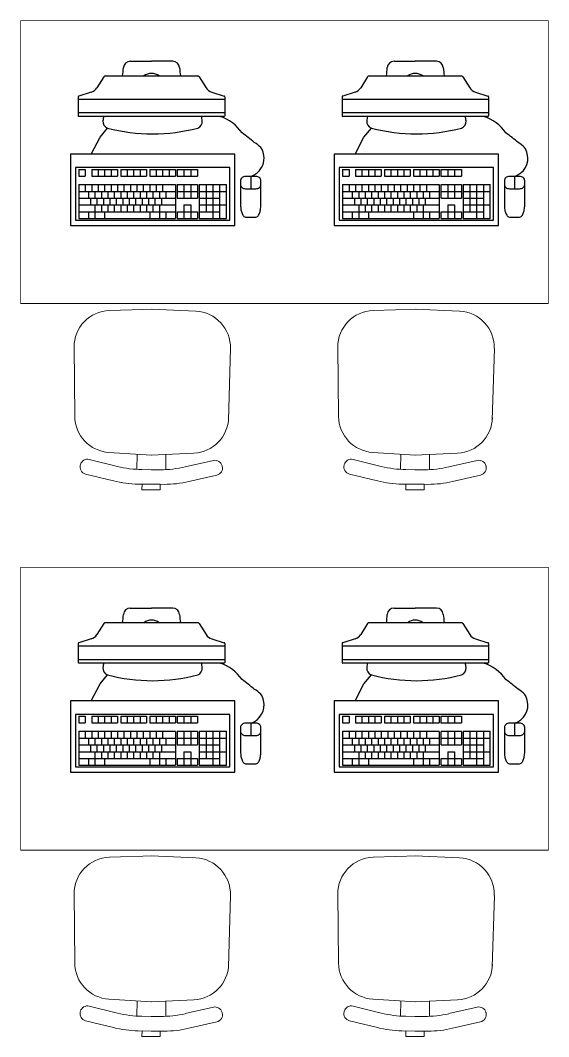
# Model space of a CAD drawing. Header units: millimetres. Extents: x -217756 to 263180, y 55413 to 130608.
# Drawn here: x 202460 to 203862, y 76772 to 79467 of the extents above; entities that cross this region are included whole.
import ezdxf

# ---------------------------------------------------------------- set-up
doc = ezdxf.new("R2010")
doc.units = ezdxf.units.MM
doc.layers.add('ТХ_мебель передв', color=250, linetype='Continuous', lineweight=13)

# ---------------------------------------------------------------- blocks, each defined once
blk = doc.blocks.new('A$C34cbd993')
at = {"extrusion": (0.000470829, 6.1078e-05, 1)}
for p, q in [((420985.2, -51242.3, 0), (421041.6, -51242.3, 0)), ((421097.9, -51242.3, -0.1), (421041.6, -51242.3, 0)), ((421685.2, -51242.3, 0), (421741.6, -51242.3, 0)), ((421797.9, -51242.3, -0.1), (421741.6, -51242.3, 0)), ((420915.1, -51283.5, 0), (420896.8, -51312.8, 0)), ((421164.2, -51281.3, -0.1), (420919, -51281.3, 0)), ((421168, -51283.5, -0.1), (421186.3, -51312.8, -0.1)), ((421615.1, -51283.5, 0), (421596.8, -51312.8, 0)), ((421864.2, -51281.3, -0.1), (421619, -51281.3, 0)), ((421868, -51283.5, -0.1), (421886.3, -51312.8, -0.1)), ((420847.2, -51336.2, 0.1), (420847.2, -51386.6, 0.1)), ((421236, -51343.4, -0.1), (420847.2, -51343.4, 0.1)), ((420881.8, -51324.3, 0.1), (420849, -51334.4, 0.1)), ((421201.4, -51324.3, -0.1), (421234.2, -51334.4, -0.1)), ((421236, -51336.2, -0.1), (421236, -51386.6, -0.1)), ((421547.2, -51336.2, 0.1), (421547.2, -51386.6, 0.1)), ((421936, -51343.4, -0.1), (421547.2, -51343.4, 0.1)), ((421581.8, -51324.3, 0.1), (421549, -51334.4, 0.1)), ((421901.4, -51324.3, -0.1), (421934.2, -51334.4, -0.1)), ((421936, -51336.2, -0.1), (421936, -51386.6, -0.1)), ((421236, -51379.4, -0.1), (420847.2, -51379.4, 0.1)), ((421234.2, -51388.4, -0.1), (420849, -51388.4, 0.1)), ((421936, -51379.4, -0.1), (421547.2, -51379.4, 0.1)), ((421934.2, -51388.4, -0.1), (421549, -51388.4, 0.1)), ((420848.8, -51528.8, 0.1), (420848.8, -51546.8, 0.1)), ((421548.8, -51528.8, 0.1), (421548.8, -51546.8, 0.1)), ((420848.8, -51569.3, 0.1), (421105.3, -51569.3, 0)), ((420848.8, -51569.3, 0.1), (420848.8, -51659.3, 0.1)), ((420848.8, -51587.3, 0.1), (421105.3, -51587.3, 0)), ((421109.8, -51569.3, 0), (421163.8, -51569.3, -0.1)), ((421109.8, -51587.3, 0), (421163.8, -51587.3, -0.1)), ((421168.3, -51569.3, -0.1), (421240.3, -51569.3, -0.1)), ((421168.3, -51587.3, -0.1), (421240.3, -51587.3, -0.1)), ((421240.3, -51659.3, -0.1), (421240.3, -51569.3, -0.1)), ((421548.8, -51569.3, 0.1), (421805.3, -51569.3, 0)), ((421548.8, -51569.3, 0.1), (421548.8, -51659.3, 0.1)), ((421548.8, -51587.3, 0.1), (421805.3, -51587.3, 0)), ((421809.8, -51569.3, 0), (421863.8, -51569.3, -0.1)), ((421809.8, -51587.3, 0), (421863.8, -51587.3, -0.1)), ((421868.3, -51569.3, -0.1), (421940.3, -51569.3, -0.1)), ((421868.3, -51587.3, -0.1), (421940.3, -51587.3, -0.1)), ((421940.3, -51659.3, -0.1), (421940.3, -51569.3, -0.1)), ((420848.8, -51605.3, 0.1), (421105.3, -51605.3, 0)), ((421109.8, -51605.3, 0), (421163.8, -51605.3, -0.1)), ((421168.3, -51605.3, -0.1), (421222.3, -51605.3, -0.1)), ((421548.8, -51605.3, 0.1), (421805.3, -51605.3, 0)), ((421809.8, -51605.3, 0), (421863.8, -51605.3, -0.1)), ((421868.3, -51605.3, -0.1), (421922.3, -51605.3, -0.1)), ((420848.8, -51623.3, 0.1), (421105.3, -51623.3, 0)), ((420848.8, -51641.3, 0.1), (421105.3, -51641.3, 0)), ((421109.8, -51641.3, 0), (421163.8, -51641.3, -0.1)), ((421127.8, -51623.3, 0), (421145.8, -51623.3, -0.1)), ((421168.3, -51623.3, -0.1), (421240.3, -51623.3, -0.1)), ((421168.3, -51641.3, -0.1), (421222.3, -51641.3, -0.1)), ((421548.8, -51623.3, 0.1), (421805.3, -51623.3, 0)), ((421548.8, -51641.3, 0.1), (421805.3, -51641.3, 0)), ((421809.8, -51641.3, 0), (421863.8, -51641.3, -0.1)), ((421827.8, -51623.3, 0), (421845.8, -51623.3, -0.1)), ((421868.3, -51623.3, -0.1), (421940.3, -51623.3, -0.1)), ((421868.3, -51641.3, -0.1), (421922.3, -51641.3, -0.1)), ((420848.8, -51659.3, 0.1), (421105.3, -51659.3, 0)), ((421109.8, -51659.3, 0), (421163.8, -51659.3, -0.1)), ((421168.3, -51659.3, -0.1), (421240.3, -51659.3, -0.1)), ((421548.8, -51659.3, 0.1), (421805.3, -51659.3, 0)), ((421809.8, -51659.3, 0), (421863.8, -51659.3, -0.1)), ((421868.3, -51659.3, -0.1), (421940.3, -51659.3, -0.1)), ((420985.2, -52692.3, 0), (421041.6, -52692.3, 0)), ((421097.9, -52692.3, -0.1), (421041.6, -52692.3, 0)), ((421685.2, -52692.3, 0), (421741.6, -52692.3, 0)), ((421797.9, -52692.3, -0.1), (421741.6, -52692.3, 0)), ((420915.1, -52733.5, 0), (420896.8, -52762.8, 0)), ((421164.2, -52731.3, -0.1), (420919, -52731.3, 0)), ((421168, -52733.5, -0.1), (421186.3, -52762.8, -0.1)), ((421615.1, -52733.5, 0), (421596.8, -52762.8, 0)), ((421864.2, -52731.3, -0.1), (421619, -52731.3, 0)), ((421868, -52733.5, -0.1), (421886.3, -52762.8, -0.1)), ((420881.8, -52774.3, 0.1), (420849, -52784.4, 0.1)), ((421201.4, -52774.3, -0.1), (421234.2, -52784.4, -0.1)), ((421581.8, -52774.3, 0.1), (421549, -52784.4, 0.1)), ((421901.4, -52774.3, -0.1), (421934.2, -52784.4, -0.1)), ((420847.2, -52786.2, 0.1), (420847.2, -52836.6, 0.1)), ((421236, -52793.4, -0.1), (420847.2, -52793.4, 0.1)), ((421236, -52786.2, -0.1), (421236, -52836.6, -0.1)), ((421547.2, -52786.2, 0.1), (421547.2, -52836.6, 0.1)), ((421936, -52793.4, -0.1), (421547.2, -52793.4, 0.1)), ((421936, -52786.2, -0.1), (421936, -52836.6, -0.1)), ((421236, -52829.4, -0.1), (420847.2, -52829.4, 0.1)), ((421936, -52829.4, -0.1), (421547.2, -52829.4, 0.1)), ((421234.2, -52838.4, -0.1), (420849, -52838.4, 0.1)), ((421934.2, -52838.4, -0.1), (421549, -52838.4, 0.1)), ((420848.8, -52978.8, 0.1), (420848.8, -52996.8, 0.1)), ((421548.8, -52978.8, 0.1), (421548.8, -52996.8, 0.1)), ((420848.8, -53019.3, 0.1), (421105.3, -53019.3, 0)), ((420848.8, -53019.3, 0.1), (420848.8, -53109.3, 0.1)), ((421109.8, -53019.3, 0), (421163.8, -53019.3, -0.1)), ((421168.3, -53019.3, -0.1), (421240.3, -53019.3, -0.1)), ((421240.3, -53109.3, -0.1), (421240.3, -53019.3, -0.1)), ((421548.8, -53019.3, 0.1), (421805.3, -53019.3, 0)), ((421548.8, -53019.3, 0.1), (421548.8, -53109.3, 0.1)), ((421809.8, -53019.3, 0), (421863.8, -53019.3, -0.1)), ((421868.3, -53019.3, -0.1), (421940.3, -53019.3, -0.1)), ((421940.3, -53109.3, -0.1), (421940.3, -53019.3, -0.1)), ((420848.8, -53037.3, 0.1), (421105.3, -53037.3, 0)), ((421109.8, -53037.3, 0), (421163.8, -53037.3, -0.1)), ((421168.3, -53037.3, -0.1), (421240.3, -53037.3, -0.1)), ((421548.8, -53037.3, 0.1), (421805.3, -53037.3, 0)), ((421809.8, -53037.3, 0), (421863.8, -53037.3, -0.1)), ((421868.3, -53037.3, -0.1), (421940.3, -53037.3, -0.1)), ((420848.8, -53055.3, 0.1), (421105.3, -53055.3, 0)), ((420848.8, -53073.3, 0.1), (421105.3, -53073.3, 0)), ((421109.8, -53055.3, 0), (421163.8, -53055.3, -0.1)), ((421127.8, -53073.3, 0), (421145.8, -53073.3, -0.1)), ((421168.3, -53055.3, -0.1), (421222.3, -53055.3, -0.1)), ((421168.3, -53073.3, -0.1), (421240.3, -53073.3, -0.1)), ((421548.8, -53055.3, 0.1), (421805.3, -53055.3, 0)), ((421548.8, -53073.3, 0.1), (421805.3, -53073.3, 0)), ((421809.8, -53055.3, 0), (421863.8, -53055.3, -0.1)), ((421827.8, -53073.3, 0), (421845.8, -53073.3, -0.1)), ((421868.3, -53055.3, -0.1), (421922.3, -53055.3, -0.1)), ((421868.3, -53073.3, -0.1), (421940.3, -53073.3, -0.1)), ((420848.8, -53091.3, 0.1), (421105.3, -53091.3, 0)), ((421109.8, -53091.3, 0), (421163.8, -53091.3, -0.1)), ((421168.3, -53091.3, -0.1), (421222.3, -53091.3, -0.1)), ((421548.8, -53091.3, 0.1), (421805.3, -53091.3, 0)), ((421809.8, -53091.3, 0), (421863.8, -53091.3, -0.1)), ((421868.3, -53091.3, -0.1), (421922.3, -53091.3, -0.1)), ((420848.8, -53109.3, 0.1), (421105.3, -53109.3, 0)), ((421109.8, -53109.3, 0), (421163.8, -53109.3, -0.1)), ((421168.3, -53109.3, -0.1), (421240.3, -53109.3, -0.1)), ((421548.8, -53109.3, 0.1), (421805.3, -53109.3, 0)), ((421809.8, -53109.3, 0), (421863.8, -53109.3, -0.1)), ((421868.3, -53109.3, -0.1), (421940.3, -53109.3, -0.1))]:
    blk.add_line(p, q, dxfattribs=at)
for points, elevation in [([(421304.9, -51547.5, 0.397637), (421338.8, -51487.4, 0.110351), (421331.5, -51470.9, 0.08312), (421314.4, -51457.4, 0.014729), (421282, -51432.3, 0.170175), (421222.8, -51388.4, -0.037673)], 195.1), ([(422004.9, -51547.5, 0.397637), (422038.8, -51487.4, 0.110351), (422031.5, -51470.9, 0.08312), (422014.4, -51457.4, 0.014729), (421982, -51432.3, 0.170175), (421922.8, -51388.4, -0.037673)], 195.4), ([(421277.9, -51568.9, 0.114539), (421278.9, -51573.2, 0.103755), (421281.8, -51577, 0.091433), (421286.1, -51579.4, 0.084292), (421291.4, -51580.3), (421318.4, -51580.3, 0.084292), (421323.6, -51579.4, 0.091433), (421327.9, -51577, 0.103755), (421330.9, -51573.2, 0.114539), (421331.9, -51568.9, 0.114539)], 195.1), ([(421977.9, -51568.9, 0.114539), (421978.9, -51573.2, 0.103755), (421981.8, -51577, 0.091433), (421986.1, -51579.4, 0.084292), (421991.4, -51580.3), (422018.4, -51580.3, 0.084292), (422023.6, -51579.4, 0.091433), (422027.9, -51577, 0.103755), (422030.9, -51573.2, 0.114539), (422031.9, -51568.9, 0.114539)], 195.4), ([(421304.9, -52997.5, 0.397637), (421338.8, -52937.4, 0.110351), (421331.5, -52920.9, 0.08312), (421314.4, -52907.4, 0.014729), (421282, -52882.3, 0.170175), (421222.8, -52838.4, -0.037673)], 195), ([(422004.9, -52997.5, 0.397637), (422038.8, -52937.4, 0.110351), (422031.5, -52920.9, 0.08312), (422014.4, -52907.4, 0.014729), (421982, -52882.3, 0.170175), (421922.8, -52838.4, -0.037673)], 195.3), ([(421277.9, -53018.9, 0.114539), (421278.9, -53023.2, 0.103755), (421281.8, -53027, 0.091433), (421286.1, -53029.4, 0.084292), (421291.4, -53030.3), (421318.4, -53030.3, 0.084292), (421323.6, -53029.4, 0.091433), (421327.9, -53027, 0.103755), (421330.9, -53023.2, 0.114539), (421331.9, -53018.9, 0.114539)], 195), ([(421977.9, -53018.9, 0.114539), (421978.9, -53023.2, 0.103755), (421981.8, -53027, 0.091433), (421986.1, -53029.4, 0.084292), (421991.4, -53030.3), (422018.4, -53030.3, 0.084292), (422023.6, -53029.4, 0.091433), (422027.9, -53027, 0.103755), (422030.9, -53023.2, 0.114539), (422031.9, -53018.9, 0.114539)], 195.3)]:
    blk.add_lwpolyline(points, format="xyb", dxfattribs=dict(at, elevation=elevation))
for points, elevation in [([(420881.8, -51488.4), (420905.3, -51443.8), (420924.9, -51419.4)], 195.1), ([(421581.8, -51488.4), (421605.3, -51443.8), (421624.9, -51419.4)], 195.4), ([(420848.7, -51528.9), (420865.8, -51528.9)], 195.1), ([(420865.8, -51528.9), (420865.8, -51546.9)], 195.1), ([(420882.9, -51528.9), (420951.3, -51528.9)], 195.1), ([(420882.9, -51528.9), (420882.9, -51546.9)], 195.1), ([(420900, -51528.9), (420900, -51546.9)], 195.1), ([(420917.1, -51528.9), (420917.1, -51546.9)], 195.1), ([(420934.2, -51528.9), (420934.2, -51546.9)], 195.1), ([(420951.3, -51528.9), (420951.3, -51546.9)], 195.1), ([(420959.9, -51528.9), (421028.3, -51528.9)], 195.1), ([(420959.9, -51528.9), (420959.9, -51546.9)], 195.1), ([(420977, -51528.9), (420977, -51546.9)], 195.1), ([(420994.1, -51528.9), (420994.1, -51546.9)], 195.1), ([(421011.2, -51528.9), (421011.2, -51546.9)], 195.1), ([(421028.3, -51528.9), (421028.3, -51546.9)], 195.1), ([(421036.8, -51528.9), (421105.2, -51528.9)], 195.1), ([(421036.8, -51528.9), (421036.8, -51546.9)], 195.1), ([(421053.9, -51528.9), (421053.9, -51546.9)], 195.1), ([(421071, -51528.9), (421071, -51546.9)], 195.1), ([(421088.1, -51528.9), (421088.1, -51546.9)], 195.1), ([(421105.2, -51528.9), (421105.2, -51546.9)], 195.1), ([(421109.7, -51528.9), (421163.7, -51528.9)], 195.1), ([(421109.7, -51528.9), (421109.7, -51546.9)], 195.1), ([(421127.7, -51528.9), (421127.7, -51546.9)], 195.1), ([(421145.7, -51528.9), (421145.7, -51546.9)], 195.1), ([(421163.7, -51528.9), (421163.7, -51546.9)], 195.1), ([(421163.7, -51528.9), (421163.7, -51546.9)], 195.1), ([(421548.7, -51528.9), (421565.8, -51528.9)], 195.4), ([(421565.8, -51528.9), (421565.8, -51546.9)], 195.4), ([(421582.9, -51528.9), (421651.3, -51528.9)], 195.4), ([(421582.9, -51528.9), (421582.9, -51546.9)], 195.4), ([(421600, -51528.9), (421600, -51546.9)], 195.4), ([(421617.1, -51528.9), (421617.1, -51546.9)], 195.4), ([(421634.2, -51528.9), (421634.2, -51546.9)], 195.4), ([(421651.3, -51528.9), (421651.3, -51546.9)], 195.4), ([(421659.9, -51528.9), (421728.3, -51528.9)], 195.4), ([(421659.9, -51528.9), (421659.9, -51546.9)], 195.4), ([(421677, -51528.9), (421677, -51546.9)], 195.4), ([(421694.1, -51528.9), (421694.1, -51546.9)], 195.4), ([(421711.2, -51528.9), (421711.2, -51546.9)], 195.4), ([(421728.3, -51528.9), (421728.3, -51546.9)], 195.4), ([(421736.8, -51528.9), (421805.2, -51528.9)], 195.4), ([(421736.8, -51528.9), (421736.8, -51546.9)], 195.4), ([(421753.9, -51528.9), (421753.9, -51546.9)], 195.4), ([(421771, -51528.9), (421771, -51546.9)], 195.4), ([(421788.1, -51528.9), (421788.1, -51546.9)], 195.4), ([(421805.2, -51528.9), (421805.2, -51546.9)], 195.4), ([(421809.7, -51528.9), (421863.7, -51528.9)], 195.4), ([(421809.7, -51528.9), (421809.7, -51546.9)], 195.4), ([(421827.7, -51528.9), (421827.7, -51546.9)], 195.4), ([(421845.7, -51528.9), (421845.7, -51546.9)], 195.4), ([(421863.7, -51528.9), (421863.7, -51546.9)], 195.4), ([(421863.7, -51528.9), (421863.7, -51546.9)], 195.4), ([(420848.7, -51546.9), (420865.8, -51546.9)], 195.1), ([(420882.9, -51546.9), (420951.3, -51546.9)], 195.1), ([(420959.9, -51546.9), (421028.3, -51546.9)], 195.1), ([(421036.8, -51546.9), (421105.2, -51546.9)], 195.1), ([(421109.7, -51546.9), (421163.7, -51546.9)], 195.1), ([(421304.9, -51547.5), (421304.9, -51580.3)], 195.1), ([(421548.7, -51546.9), (421565.8, -51546.9)], 195.4), ([(421582.9, -51546.9), (421651.3, -51546.9)], 195.4), ([(421659.9, -51546.9), (421728.3, -51546.9)], 195.4), ([(421736.8, -51546.9), (421805.2, -51546.9)], 195.4), ([(421809.7, -51546.9), (421863.7, -51546.9)], 195.4), ([(422004.9, -51547.5), (422004.9, -51580.3)], 195.4), ([(420865.8, -51569.4), (420865.8, -51587.4)], 195.1), ([(420874.4, -51587.4), (420874.4, -51605.4)], 195.1), ([(420882.9, -51569.4), (420882.9, -51587.4)], 195.1), ([(420891.5, -51587.4), (420891.5, -51605.4)], 195.1), ([(420900, -51569.4), (420900, -51587.4)], 195.1), ([(420908.6, -51587.4), (420908.6, -51605.4)], 195.1), ([(420917.1, -51569.4), (420917.1, -51587.4)], 195.1), ([(420925.7, -51587.4), (420925.7, -51605.4)], 195.1), ([(420934.2, -51569.4), (420934.2, -51587.4)], 195.1), ([(420942.8, -51587.4), (420942.8, -51605.4)], 195.1), ([(420951.3, -51569.4), (420951.3, -51587.4)], 195.1), ([(420959.9, -51587.4), (420959.9, -51605.4)], 195.1), ([(420968.4, -51569.4), (420968.4, -51587.4)], 195.1), ([(420977, -51587.4), (420977, -51605.4)], 195.1), ([(420985.5, -51569.4), (420985.5, -51587.4)], 195.1), ([(420994.1, -51587.4), (420994.1, -51605.4)], 195.1), ([(421002.6, -51569.4), (421002.6, -51587.4)], 195.1), ([(421011.2, -51587.4), (421011.2, -51605.4)], 195.1), ([(421019.7, -51569.4), (421019.7, -51587.4)], 195.1), ([(421028.3, -51587.4), (421028.3, -51605.4)], 195.1), ([(421036.8, -51569.4), (421036.8, -51587.4)], 195.1), ([(421045.4, -51587.4), (421045.4, -51605.4)], 195.1), ([(421053.9, -51569.4), (421053.9, -51587.4)], 195.1), ([(421062.5, -51587.4), (421062.5, -51605.4)], 195.1), ([(421071, -51569.4), (421071, -51587.4)], 195.1), ([(421079.6, -51587.4), (421079.6, -51605.4)], 195.1), ([(421105.2, -51569.4), (421105.2, -51659.4)], 195.1), ([(421109.7, -51569.4), (421109.7, -51605.4)], 195.1), ([(421127.7, -51569.4), (421127.7, -51605.4)], 195.1), ([(421145.7, -51569.4), (421145.7, -51605.4)], 195.1), ([(421163.7, -51569.4), (421163.7, -51605.4)], 195.1), ([(421168.2, -51569.4), (421168.2, -51659.4)], 195.1), ([(421186.2, -51569.4), (421186.2, -51641.4)], 195.1), ([(421204.2, -51569.4), (421204.2, -51659.4)], 195.1), ([(421222.2, -51569.4), (421222.2, -51659.4)], 195.1), ([(421565.8, -51569.4), (421565.8, -51587.4)], 195.4), ([(421574.4, -51587.4), (421574.4, -51605.4)], 195.4), ([(421582.9, -51569.4), (421582.9, -51587.4)], 195.4), ([(421591.5, -51587.4), (421591.5, -51605.4)], 195.4), ([(421600, -51569.4), (421600, -51587.4)], 195.4), ([(421608.6, -51587.4), (421608.6, -51605.4)], 195.4), ([(421617.1, -51569.4), (421617.1, -51587.4)], 195.4), ([(421625.7, -51587.4), (421625.7, -51605.4)], 195.4), ([(421634.2, -51569.4), (421634.2, -51587.4)], 195.4), ([(421642.8, -51587.4), (421642.8, -51605.4)], 195.4), ([(421651.3, -51569.4), (421651.3, -51587.4)], 195.4), ([(421659.9, -51587.4), (421659.9, -51605.4)], 195.4), ([(421668.4, -51569.4), (421668.4, -51587.4)], 195.4), ([(421677, -51587.4), (421677, -51605.4)], 195.4), ([(421685.5, -51569.4), (421685.5, -51587.4)], 195.4), ([(421694.1, -51587.4), (421694.1, -51605.4)], 195.4), ([(421702.6, -51569.4), (421702.6, -51587.4)], 195.4), ([(421711.2, -51587.4), (421711.2, -51605.4)], 195.4), ([(421719.7, -51569.4), (421719.7, -51587.4)], 195.4), ([(421728.3, -51587.4), (421728.3, -51605.4)], 195.4), ([(421736.8, -51569.4), (421736.8, -51587.4)], 195.4), ([(421745.4, -51587.4), (421745.4, -51605.4)], 195.4), ([(421753.9, -51569.4), (421753.9, -51587.4)], 195.4), ([(421762.5, -51587.4), (421762.5, -51605.4)], 195.4), ([(421771, -51569.4), (421771, -51587.4)], 195.4), ([(421779.6, -51587.4), (421779.6, -51605.4)], 195.4), ([(421805.2, -51569.4), (421805.2, -51659.4)], 195.4), ([(421809.7, -51569.4), (421809.7, -51605.4)], 195.4), ([(421827.7, -51569.4), (421827.7, -51605.4)], 195.4), ([(421845.7, -51569.4), (421845.7, -51605.4)], 195.4), ([(421863.7, -51569.4), (421863.7, -51605.4)], 195.4), ([(421868.2, -51569.4), (421868.2, -51659.4)], 195.4), ([(421886.2, -51569.4), (421886.2, -51641.4)], 195.4), ([(421904.2, -51569.4), (421904.2, -51659.4)], 195.4), ([(421922.2, -51569.4), (421922.2, -51659.4)], 195.4), ([(420879.8, -51605.4), (420879.8, -51623.4)], 195.1), ([(420896.9, -51605.4), (420896.9, -51623.4)], 195.1), ([(420914, -51605.4), (420914, -51623.4)], 195.1), ([(420931.1, -51605.4), (420931.1, -51623.4)], 195.1), ([(420948.2, -51605.4), (420948.2, -51623.4)], 195.1), ([(420965.3, -51605.4), (420965.3, -51623.4)], 195.1), ([(420982.4, -51605.4), (420982.4, -51623.4)], 195.1), ([(420999.5, -51605.4), (420999.5, -51623.4)], 195.1), ([(421016.6, -51605.4), (421016.6, -51623.4)], 195.1), ([(421033.7, -51605.4), (421033.7, -51623.4)], 195.1), ([(421050.8, -51605.4), (421050.8, -51623.4)], 195.1), ([(421067.9, -51605.4), (421067.9, -51623.4)], 195.1), ([(421579.8, -51605.4), (421579.8, -51623.4)], 195.4), ([(421596.9, -51605.4), (421596.9, -51623.4)], 195.4), ([(421614, -51605.4), (421614, -51623.4)], 195.4), ([(421631.1, -51605.4), (421631.1, -51623.4)], 195.4), ([(421648.2, -51605.4), (421648.2, -51623.4)], 195.4), ([(421665.3, -51605.4), (421665.3, -51623.4)], 195.4), ([(421682.4, -51605.4), (421682.4, -51623.4)], 195.4), ([(421699.5, -51605.4), (421699.5, -51623.4)], 195.4), ([(421716.6, -51605.4), (421716.6, -51623.4)], 195.4), ([(421733.7, -51605.4), (421733.7, -51623.4)], 195.4), ([(421750.8, -51605.4), (421750.8, -51623.4)], 195.4), ([(421767.9, -51605.4), (421767.9, -51623.4)], 195.4), ([(420874.4, -51641.4), (420874.4, -51659.4)], 195.1), ([(420891.5, -51623.4), (420891.5, -51641.4)], 195.1), ([(420891.5, -51641.4), (420891.5, -51659.4)], 195.1), ([(420908.6, -51623.4), (420908.6, -51641.4)], 195.1), ([(420917.1, -51641.4), (420917.1, -51659.4)], 195.1), ([(420925.7, -51623.4), (420925.7, -51641.4)], 195.1), ([(420942.8, -51623.4), (420942.8, -51641.4)], 195.1), ([(420959.9, -51623.4), (420959.9, -51641.4)], 195.1), ([(420977, -51623.4), (420977, -51641.4)], 195.1), ([(420994.1, -51623.4), (420994.1, -51641.4)], 195.1), ([(421011.2, -51623.4), (421011.2, -51641.4)], 195.1), ([(421028.3, -51623.4), (421028.3, -51641.4)], 195.1), ([(421036.8, -51641.4), (421036.8, -51659.4)], 195.1), ([(421045.4, -51623.4), (421045.4, -51641.4)], 195.1), ([(421062.5, -51623.4), (421062.5, -51641.4)], 195.1), ([(421062.5, -51641.4), (421062.5, -51659.4)], 195.1), ([(421079.6, -51641.4), (421079.6, -51659.4)], 195.1), ([(421109.7, -51641.4), (421109.7, -51659.4)], 195.1), ([(421127.7, -51623.4), (421127.7, -51659.4)], 195.1), ([(421145.7, -51623.4), (421145.7, -51659.4)], 195.1), ([(421163.7, -51641.4), (421163.7, -51659.4)], 195.1), ([(421574.4, -51641.4), (421574.4, -51659.4)], 195.4), ([(421591.5, -51623.4), (421591.5, -51641.4)], 195.4), ([(421591.5, -51641.4), (421591.5, -51659.4)], 195.4), ([(421608.6, -51623.4), (421608.6, -51641.4)], 195.4), ([(421617.1, -51641.4), (421617.1, -51659.4)], 195.4), ([(421625.7, -51623.4), (421625.7, -51641.4)], 195.4), ([(421642.8, -51623.4), (421642.8, -51641.4)], 195.4), ([(421659.9, -51623.4), (421659.9, -51641.4)], 195.4), ([(421677, -51623.4), (421677, -51641.4)], 195.4), ([(421694.1, -51623.4), (421694.1, -51641.4)], 195.4), ([(421711.2, -51623.4), (421711.2, -51641.4)], 195.4), ([(421728.3, -51623.4), (421728.3, -51641.4)], 195.4), ([(421736.8, -51641.4), (421736.8, -51659.4)], 195.4), ([(421745.4, -51623.4), (421745.4, -51641.4)], 195.4), ([(421762.5, -51623.4), (421762.5, -51641.4)], 195.4), ([(421762.5, -51641.4), (421762.5, -51659.4)], 195.4), ([(421779.6, -51641.4), (421779.6, -51659.4)], 195.4), ([(421809.7, -51641.4), (421809.7, -51659.4)], 195.4), ([(421827.7, -51623.4), (421827.7, -51659.4)], 195.4), ([(421845.7, -51623.4), (421845.7, -51659.4)], 195.4), ([(421863.7, -51641.4), (421863.7, -51659.4)], 195.4), ([(420881.8, -52938.4), (420905.3, -52893.8), (420924.9, -52869.4)], 195), ([(421581.8, -52938.4), (421605.3, -52893.8), (421624.9, -52869.4)], 195.3), ([(420848.7, -52978.9), (420865.8, -52978.9)], 195), ([(420865.8, -52978.9), (420865.8, -52996.9)], 195), ([(420882.9, -52978.9), (420951.3, -52978.9)], 195), ([(420882.9, -52978.9), (420882.9, -52996.9)], 195), ([(420900, -52978.9), (420900, -52996.9)], 195), ([(420917.1, -52978.9), (420917.1, -52996.9)], 195), ([(420934.2, -52978.9), (420934.2, -52996.9)], 195), ([(420951.3, -52978.9), (420951.3, -52996.9)], 195), ([(420959.9, -52978.9), (421028.3, -52978.9)], 195), ([(420959.9, -52978.9), (420959.9, -52996.9)], 195), ([(420977, -52978.9), (420977, -52996.9)], 195), ([(420994.1, -52978.9), (420994.1, -52996.9)], 195), ([(421011.2, -52978.9), (421011.2, -52996.9)], 195), ([(421028.3, -52978.9), (421028.3, -52996.9)], 195), ([(421036.8, -52978.9), (421105.2, -52978.9)], 195), ([(421036.8, -52978.9), (421036.8, -52996.9)], 195), ([(421053.9, -52978.9), (421053.9, -52996.9)], 195), ([(421071, -52978.9), (421071, -52996.9)], 195), ([(421088.1, -52978.9), (421088.1, -52996.9)], 195), ([(421105.2, -52978.9), (421105.2, -52996.9)], 195), ([(421109.7, -52978.9), (421163.7, -52978.9)], 195), ([(421109.7, -52978.9), (421109.7, -52996.9)], 195), ([(421127.7, -52978.9), (421127.7, -52996.9)], 195), ([(421145.7, -52978.9), (421145.7, -52996.9)], 195), ([(421163.7, -52978.9), (421163.7, -52996.9)], 195), ([(421163.7, -52978.9), (421163.7, -52996.9)], 195), ([(421548.7, -52978.9), (421565.8, -52978.9)], 195.3), ([(421565.8, -52978.9), (421565.8, -52996.9)], 195.3), ([(421582.9, -52978.9), (421651.3, -52978.9)], 195.3), ([(421582.9, -52978.9), (421582.9, -52996.9)], 195.3), ([(421600, -52978.9), (421600, -52996.9)], 195.3), ([(421617.1, -52978.9), (421617.1, -52996.9)], 195.3), ([(421634.2, -52978.9), (421634.2, -52996.9)], 195.3), ([(421651.3, -52978.9), (421651.3, -52996.9)], 195.3), ([(421659.9, -52978.9), (421728.3, -52978.9)], 195.3), ([(421659.9, -52978.9), (421659.9, -52996.9)], 195.3), ([(421677, -52978.9), (421677, -52996.9)], 195.3), ([(421694.1, -52978.9), (421694.1, -52996.9)], 195.3), ([(421711.2, -52978.9), (421711.2, -52996.9)], 195.3), ([(421728.3, -52978.9), (421728.3, -52996.9)], 195.3), ([(421736.8, -52978.9), (421805.2, -52978.9)], 195.3), ([(421736.8, -52978.9), (421736.8, -52996.9)], 195.3), ([(421753.9, -52978.9), (421753.9, -52996.9)], 195.3), ([(421771, -52978.9), (421771, -52996.9)], 195.3), ([(421788.1, -52978.9), (421788.1, -52996.9)], 195.3), ([(421805.2, -52978.9), (421805.2, -52996.9)], 195.3), ([(421809.7, -52978.9), (421863.7, -52978.9)], 195.3), ([(421809.7, -52978.9), (421809.7, -52996.9)], 195.3), ([(421827.7, -52978.9), (421827.7, -52996.9)], 195.3), ([(421845.7, -52978.9), (421845.7, -52996.9)], 195.3), ([(421863.7, -52978.9), (421863.7, -52996.9)], 195.3), ([(421863.7, -52978.9), (421863.7, -52996.9)], 195.3), ([(420848.7, -52996.9), (420865.8, -52996.9)], 195), ([(420865.8, -53019.4), (420865.8, -53037.4)], 195), ([(420882.9, -52996.9), (420951.3, -52996.9)], 195), ([(420882.9, -53019.4), (420882.9, -53037.4)], 195), ([(420900, -53019.4), (420900, -53037.4)], 195), ([(420917.1, -53019.4), (420917.1, -53037.4)], 195), ([(420934.2, -53019.4), (420934.2, -53037.4)], 195), ([(420951.3, -53019.4), (420951.3, -53037.4)], 195), ([(420959.9, -52996.9), (421028.3, -52996.9)], 195), ([(420968.4, -53019.4), (420968.4, -53037.4)], 195), ([(420985.5, -53019.4), (420985.5, -53037.4)], 195), ([(421002.6, -53019.4), (421002.6, -53037.4)], 195), ([(421019.7, -53019.4), (421019.7, -53037.4)], 195), ([(421036.8, -52996.9), (421105.2, -52996.9)], 195), ([(421036.8, -53019.4), (421036.8, -53037.4)], 195), ([(421053.9, -53019.4), (421053.9, -53037.4)], 195), ([(421071, -53019.4), (421071, -53037.4)], 195), ([(421105.2, -53019.4), (421105.2, -53109.4)], 195), ([(421109.7, -52996.9), (421163.7, -52996.9)], 195), ([(421109.7, -53019.4), (421109.7, -53055.4)], 195), ([(421127.7, -53019.4), (421127.7, -53055.4)], 195), ([(421145.7, -53019.4), (421145.7, -53055.4)], 195), ([(421163.7, -53019.4), (421163.7, -53055.4)], 195), ([(421168.2, -53019.4), (421168.2, -53109.4)], 195), ([(421186.2, -53019.4), (421186.2, -53091.4)], 195), ([(421204.2, -53019.4), (421204.2, -53109.4)], 195), ([(421222.2, -53019.4), (421222.2, -53109.4)], 195), ([(421304.9, -52997.5), (421304.9, -53030.3)], 195), ([(421548.7, -52996.9), (421565.8, -52996.9)], 195.3), ([(421565.8, -53019.4), (421565.8, -53037.4)], 195.3), ([(421582.9, -52996.9), (421651.3, -52996.9)], 195.3), ([(421582.9, -53019.4), (421582.9, -53037.4)], 195.3), ([(421600, -53019.4), (421600, -53037.4)], 195.3), ([(421617.1, -53019.4), (421617.1, -53037.4)], 195.3), ([(421634.2, -53019.4), (421634.2, -53037.4)], 195.3), ([(421651.3, -53019.4), (421651.3, -53037.4)], 195.3), ([(421659.9, -52996.9), (421728.3, -52996.9)], 195.3), ([(421668.4, -53019.4), (421668.4, -53037.4)], 195.3), ([(421685.5, -53019.4), (421685.5, -53037.4)], 195.3), ([(421702.6, -53019.4), (421702.6, -53037.4)], 195.3), ([(421719.7, -53019.4), (421719.7, -53037.4)], 195.3), ([(421736.8, -52996.9), (421805.2, -52996.9)], 195.3), ([(421736.8, -53019.4), (421736.8, -53037.4)], 195.3), ([(421753.9, -53019.4), (421753.9, -53037.4)], 195.3), ([(421771, -53019.4), (421771, -53037.4)], 195.3), ([(421805.2, -53019.4), (421805.2, -53109.4)], 195.3), ([(421809.7, -52996.9), (421863.7, -52996.9)], 195.3), ([(421809.7, -53019.4), (421809.7, -53055.4)], 195.3), ([(421827.7, -53019.4), (421827.7, -53055.4)], 195.3), ([(421845.7, -53019.4), (421845.7, -53055.4)], 195.3), ([(421863.7, -53019.4), (421863.7, -53055.4)], 195.3), ([(421868.2, -53019.4), (421868.2, -53109.4)], 195.3), ([(421886.2, -53019.4), (421886.2, -53091.4)], 195.3), ([(421904.2, -53019.4), (421904.2, -53109.4)], 195.3), ([(421922.2, -53019.4), (421922.2, -53109.4)], 195.3), ([(422004.9, -52997.5), (422004.9, -53030.3)], 195.3), ([(420874.4, -53037.4), (420874.4, -53055.4)], 195), ([(420891.5, -53037.4), (420891.5, -53055.4)], 195), ([(420908.6, -53037.4), (420908.6, -53055.4)], 195), ([(420925.7, -53037.4), (420925.7, -53055.4)], 195), ([(420942.8, -53037.4), (420942.8, -53055.4)], 195), ([(420959.9, -53037.4), (420959.9, -53055.4)], 195), ([(420977, -53037.4), (420977, -53055.4)], 195), ([(420994.1, -53037.4), (420994.1, -53055.4)], 195), ([(421011.2, -53037.4), (421011.2, -53055.4)], 195), ([(421028.3, -53037.4), (421028.3, -53055.4)], 195), ([(421045.4, -53037.4), (421045.4, -53055.4)], 195), ([(421062.5, -53037.4), (421062.5, -53055.4)], 195), ([(421079.6, -53037.4), (421079.6, -53055.4)], 195), ([(421574.4, -53037.4), (421574.4, -53055.4)], 195.3), ([(421591.5, -53037.4), (421591.5, -53055.4)], 195.3), ([(421608.6, -53037.4), (421608.6, -53055.4)], 195.3), ([(421625.7, -53037.4), (421625.7, -53055.4)], 195.3), ([(421642.8, -53037.4), (421642.8, -53055.4)], 195.3), ([(421659.9, -53037.4), (421659.9, -53055.4)], 195.3), ([(421677, -53037.4), (421677, -53055.4)], 195.3), ([(421694.1, -53037.4), (421694.1, -53055.4)], 195.3), ([(421711.2, -53037.4), (421711.2, -53055.4)], 195.3), ([(421728.3, -53037.4), (421728.3, -53055.4)], 195.3), ([(421745.4, -53037.4), (421745.4, -53055.4)], 195.3), ([(421762.5, -53037.4), (421762.5, -53055.4)], 195.3), ([(421779.6, -53037.4), (421779.6, -53055.4)], 195.3), ([(420879.8, -53055.4), (420879.8, -53073.4)], 195), ([(420891.5, -53073.4), (420891.5, -53091.4)], 195), ([(420896.9, -53055.4), (420896.9, -53073.4)], 195), ([(420908.6, -53073.4), (420908.6, -53091.4)], 195), ([(420914, -53055.4), (420914, -53073.4)], 195), ([(420925.7, -53073.4), (420925.7, -53091.4)], 195), ([(420931.1, -53055.4), (420931.1, -53073.4)], 195), ([(420942.8, -53073.4), (420942.8, -53091.4)], 195), ([(420948.2, -53055.4), (420948.2, -53073.4)], 195), ([(420959.9, -53073.4), (420959.9, -53091.4)], 195), ([(420965.3, -53055.4), (420965.3, -53073.4)], 195), ([(420977, -53073.4), (420977, -53091.4)], 195), ([(420982.4, -53055.4), (420982.4, -53073.4)], 195), ([(420994.1, -53073.4), (420994.1, -53091.4)], 195), ([(420999.5, -53055.4), (420999.5, -53073.4)], 195), ([(421011.2, -53073.4), (421011.2, -53091.4)], 195), ([(421016.6, -53055.4), (421016.6, -53073.4)], 195), ([(421028.3, -53073.4), (421028.3, -53091.4)], 195), ([(421033.7, -53055.4), (421033.7, -53073.4)], 195), ([(421045.4, -53073.4), (421045.4, -53091.4)], 195), ([(421050.8, -53055.4), (421050.8, -53073.4)], 195), ([(421062.5, -53073.4), (421062.5, -53091.4)], 195), ([(421067.9, -53055.4), (421067.9, -53073.4)], 195), ([(421127.7, -53073.4), (421127.7, -53109.4)], 195), ([(421145.7, -53073.4), (421145.7, -53109.4)], 195), ([(421579.8, -53055.4), (421579.8, -53073.4)], 195.3), ([(421591.5, -53073.4), (421591.5, -53091.4)], 195.3), ([(421596.9, -53055.4), (421596.9, -53073.4)], 195.3), ([(421608.6, -53073.4), (421608.6, -53091.4)], 195.3), ([(421614, -53055.4), (421614, -53073.4)], 195.3), ([(421625.7, -53073.4), (421625.7, -53091.4)], 195.3), ([(421631.1, -53055.4), (421631.1, -53073.4)], 195.3), ([(421642.8, -53073.4), (421642.8, -53091.4)], 195.3), ([(421648.2, -53055.4), (421648.2, -53073.4)], 195.3), ([(421659.9, -53073.4), (421659.9, -53091.4)], 195.3), ([(421665.3, -53055.4), (421665.3, -53073.4)], 195.3), ([(421677, -53073.4), (421677, -53091.4)], 195.3), ([(421682.4, -53055.4), (421682.4, -53073.4)], 195.3), ([(421694.1, -53073.4), (421694.1, -53091.4)], 195.3), ([(421699.5, -53055.4), (421699.5, -53073.4)], 195.3), ([(421711.2, -53073.4), (421711.2, -53091.4)], 195.3), ([(421716.6, -53055.4), (421716.6, -53073.4)], 195.3), ([(421728.3, -53073.4), (421728.3, -53091.4)], 195.3), ([(421733.7, -53055.4), (421733.7, -53073.4)], 195.3), ([(421745.4, -53073.4), (421745.4, -53091.4)], 195.3), ([(421750.8, -53055.4), (421750.8, -53073.4)], 195.3), ([(421762.5, -53073.4), (421762.5, -53091.4)], 195.3), ([(421767.9, -53055.4), (421767.9, -53073.4)], 195.3), ([(421827.7, -53073.4), (421827.7, -53109.4)], 195.3), ([(421845.7, -53073.4), (421845.7, -53109.4)], 195.3), ([(420874.4, -53091.4), (420874.4, -53109.4)], 195), ([(420891.5, -53091.4), (420891.5, -53109.4)], 195), ([(420917.1, -53091.4), (420917.1, -53109.4)], 195), ([(421036.8, -53091.4), (421036.8, -53109.4)], 195), ([(421062.5, -53091.4), (421062.5, -53109.4)], 195), ([(421079.6, -53091.4), (421079.6, -53109.4)], 195), ([(421109.7, -53091.4), (421109.7, -53109.4)], 195), ([(421163.7, -53091.4), (421163.7, -53109.4)], 195), ([(421574.4, -53091.4), (421574.4, -53109.4)], 195.3), ([(421591.5, -53091.4), (421591.5, -53109.4)], 195.3), ([(421617.1, -53091.4), (421617.1, -53109.4)], 195.3), ([(421736.8, -53091.4), (421736.8, -53109.4)], 195.3), ([(421762.5, -53091.4), (421762.5, -53109.4)], 195.3), ([(421779.6, -53091.4), (421779.6, -53109.4)], 195.3), ([(421809.7, -53091.4), (421809.7, -53109.4)], 195.3), ([(421863.7, -53091.4), (421863.7, -53109.4)], 195.3)]:
    blk.add_lwpolyline(points, dxfattribs=dict(at, elevation=elevation))
for points, elevation in [([(420826.2, -51677.4), (421262.7, -51677.4), (421262.7, -51488.4), (420826.2, -51488.4)], 195.1), ([(421526.2, -51677.4), (421962.7, -51677.4), (421962.7, -51488.4), (421526.2, -51488.4)], 195.4), ([(420839.7, -51663.9), (421249.2, -51663.9), (421249.2, -51524.4), (420839.7, -51524.4)], 195.1), ([(421539.7, -51663.9), (421949.2, -51663.9), (421949.2, -51524.4), (421539.7, -51524.4)], 195.4), ([(420826.2, -53127.4), (421262.7, -53127.4), (421262.7, -52938.4), (420826.2, -52938.4)], 195), ([(421526.2, -53127.4), (421962.7, -53127.4), (421962.7, -52938.4), (421526.2, -52938.4)], 195.3), ([(420839.7, -53113.9), (421249.2, -53113.9), (421249.2, -52974.4), (420839.7, -52974.4)], 195), ([(421539.7, -53113.9), (421949.2, -53113.9), (421949.2, -52974.4), (421539.7, -52974.4)], 195.3)]:
    blk.add_lwpolyline(points, close=True, dxfattribs=dict(at, elevation=elevation))
for points, elevation in [([(421291.4, -51655.5), (421318.4, -51655.5, 0.19919), (421322.7, -51653.7, 0.098412), (421327.9, -51645.9, 0.055653), (421330.7, -51636.1, 0.042416), (421331.9, -51622.8), (421331.9, -51558.9, 0.114539), (421330.9, -51554.6, 0.103755), (421327.9, -51550.8, 0.091433), (421323.6, -51548.4, 0.084292), (421318.4, -51547.5), (421291.4, -51547.5, 0.084292), (421286.1, -51548.4, 0.091433), (421281.8, -51550.8, 0.103755), (421278.9, -51554.6, 0.114539), (421277.9, -51558.9), (421277.9, -51622.8, 0.042416), (421279, -51636.1, 0.055653), (421281.8, -51645.9, 0.098412), (421287, -51653.7, 0.19919)], 195.1), ([(421991.4, -51655.5), (422018.4, -51655.5, 0.19919), (422022.7, -51653.7, 0.098412), (422027.9, -51645.9, 0.055653), (422030.7, -51636.1, 0.042416), (422031.9, -51622.8), (422031.9, -51558.9, 0.114539), (422030.9, -51554.6, 0.103755), (422027.9, -51550.8, 0.091433), (422023.6, -51548.4, 0.084292), (422018.4, -51547.5), (421991.4, -51547.5, 0.084292), (421986.1, -51548.4, 0.091433), (421981.8, -51550.8, 0.103755), (421978.9, -51554.6, 0.114539), (421977.9, -51558.9), (421977.9, -51622.8, 0.042416), (421979, -51636.1, 0.055653), (421981.8, -51645.9, 0.098412), (421987, -51653.7, 0.19919)], 195.4), ([(421291.4, -53105.5), (421318.4, -53105.5, 0.19919), (421322.7, -53103.7, 0.098412), (421327.9, -53095.9, 0.055653), (421330.7, -53086.1, 0.042416), (421331.9, -53072.8), (421331.9, -53008.9, 0.114539), (421330.9, -53004.6, 0.103755), (421327.9, -53000.8, 0.091433), (421323.6, -52998.4, 0.084292), (421318.4, -52997.5), (421291.4, -52997.5, 0.084292), (421286.1, -52998.4, 0.091433), (421281.8, -53000.8, 0.103755), (421278.9, -53004.6, 0.114539), (421277.9, -53008.9), (421277.9, -53072.8, 0.042416), (421279, -53086.1, 0.055653), (421281.8, -53095.9, 0.098412), (421287, -53103.7, 0.19919)], 195), ([(421991.4, -53105.5), (422018.4, -53105.5, 0.19919), (422022.7, -53103.7, 0.098412), (422027.9, -53095.9, 0.055653), (422030.7, -53086.1, 0.042416), (422031.9, -53072.8), (422031.9, -53008.9, 0.114539), (422030.9, -53004.6, 0.103755), (422027.9, -53000.8, 0.091433), (422023.6, -52998.4, 0.084292), (422018.4, -52997.5), (421991.4, -52997.5, 0.084292), (421986.1, -52998.4, 0.091433), (421981.8, -53000.8, 0.103755), (421978.9, -53004.6, 0.114539), (421977.9, -53008.9), (421977.9, -53072.8, 0.042416), (421979, -53086.1, 0.055653), (421981.8, -53095.9, 0.098412), (421987, -53103.7, 0.19919)], 195.3)]:
    blk.add_lwpolyline(points, format="xyb", close=True, dxfattribs=dict(at, elevation=elevation))
for centre, radius, start, end in [((420711.4, -51242.9, 195.1), 256.3, 351.4005, 356.3696), ((420985.2, -51260.3, 195.1), 18, 90, 176.3696), ((421097.9, -51260.3, 195.1), 18, 3.6304, 90), ((421371.7, -51242.9, 195.1), 256.3, 183.6304, 188.5995), ((421411.4, -51242.9, 195.4), 256.3, 351.4005, 356.3696), ((421685.2, -51260.3, 195.4), 18, 90, 176.3696), ((421797.9, -51260.3, 195.4), 18, 3.6304, 90), ((422071.7, -51242.9, 195.4), 256.3, 183.6304, 188.5995), ((420918.9, -51285.8, 195.1), 4.5, 90, 149.521), ((421041.5, -51308.1, 195.1), 33.8, 52.618, 127.382), ((421164.1, -51285.8, 195.1), 4.5, 30.479, 90), ((421618.9, -51285.8, 195.4), 4.5, 90, 149.521), ((421741.5, -51308.1, 195.4), 33.8, 52.618, 127.382), ((421864.1, -51285.8, 195.4), 4.5, 30.479, 90), ((420873.8, -51298.5, 195.1), 27, 287.0054, 328.0324), ((421209.2, -51298.5, 195.1), 27, 211.9676, 252.9946), ((421573.8, -51298.5, 195.4), 27, 287.0054, 328.0324), ((421909.2, -51298.5, 195.4), 27, 211.9676, 252.9946), ((420848.9, -51336.2, 195.1), 1.8, 90, 180), ((421234.1, -51336.2, 195.1), 1.8, 0, 90), ((421548.9, -51336.2, 195.4), 1.8, 90, 180), ((421934.1, -51336.2, 195.4), 1.8, 0, 90), ((420848.9, -51386.6, 195.1), 1.8, 180, 270), ((420930.7, -51402.4, 195.1), 18, 172.824, 251.1967), ((421075.8, -51420.7, 195.1), 164.3, 168.6563, 172.824), ((421158.3, -51402.4, 195.1), 18, 288.8033, 7.176), ((421013.1, -51420.7, 195.1), 164.3, 7.176, 11.3437), ((421234.1, -51386.6, 195.1), 1.8, 270, 0), ((421548.9, -51386.6, 195.4), 1.8, 180, 270), ((421630.7, -51402.4, 195.4), 18, 172.824, 251.1967), ((421775.8, -51420.7, 195.4), 164.3, 168.6563, 172.824), ((421858.3, -51402.4, 195.4), 18, 288.8033, 7.176), ((421713.1, -51420.7, 195.4), 164.3, 7.176, 11.3437), ((421934.1, -51386.6, 195.4), 1.8, 270, 0), ((421046.4, -50957.7, 195.1), 477.4, 255.2557, 269.77), ((421042.6, -50957.7, 195.1), 477.4, 270.23, 284.7443), ((421746.4, -50957.7, 195.4), 477.4, 255.2557, 269.77), ((421742.6, -50957.7, 195.4), 477.4, 270.23, 284.7443), ((420985.2, -52710.3, 195), 18, 90, 176.3696), ((421097.9, -52710.3, 195), 18, 3.6304, 90), ((421685.2, -52710.3, 195.3), 18, 90, 176.3696), ((421797.9, -52710.3, 195.3), 18, 3.6304, 90), ((420711.4, -52692.9, 195), 256.3, 351.4005, 356.3696), ((421041.5, -52758.1, 195), 33.8, 52.618, 127.382), ((421371.7, -52692.9, 195), 256.3, 183.6304, 188.5995), ((421411.4, -52692.9, 195.3), 256.3, 351.4005, 356.3696), ((421741.5, -52758.1, 195.3), 33.8, 52.618, 127.382), ((422071.7, -52692.9, 195.3), 256.3, 183.6304, 188.5995), ((420918.9, -52735.8, 195), 4.5, 90, 149.521), ((421164.1, -52735.8, 195), 4.5, 30.479, 90), ((421618.9, -52735.8, 195.3), 4.5, 90, 149.521), ((421864.1, -52735.8, 195.3), 4.5, 30.479, 90), ((420873.8, -52748.5, 195), 27, 287.0054, 328.0324), ((421209.2, -52748.5, 195), 27, 211.9676, 252.9946), ((421573.8, -52748.5, 195.3), 27, 287.0054, 328.0324), ((421909.2, -52748.5, 195.3), 27, 211.9676, 252.9946), ((420848.9, -52786.2, 195), 1.8, 90, 180), ((421234.1, -52786.2, 195), 1.8, 0, 90), ((421548.9, -52786.2, 195.3), 1.8, 90, 180), ((421934.1, -52786.2, 195.3), 1.8, 0, 90), ((420848.9, -52836.6, 195), 1.8, 180, 270), ((420930.7, -52852.4, 195), 18, 172.824, 251.1967), ((421075.8, -52870.7, 195), 164.3, 168.6563, 172.824), ((421158.3, -52852.4, 195), 18, 288.8033, 7.176), ((421013.1, -52870.7, 195), 164.3, 7.176, 11.3437), ((421234.1, -52836.6, 195), 1.8, 270, 0), ((421548.9, -52836.6, 195.3), 1.8, 180, 270), ((421630.7, -52852.4, 195.3), 18, 172.824, 251.1967), ((421775.8, -52870.7, 195.3), 164.3, 168.6563, 172.824), ((421858.3, -52852.4, 195.3), 18, 288.8033, 7.176), ((421713.1, -52870.7, 195.3), 164.3, 7.176, 11.3437), ((421934.1, -52836.6, 195.3), 1.8, 270, 0), ((421046.4, -52407.7, 195), 477.4, 255.2557, 269.77), ((421042.6, -52407.7, 195), 477.4, 270.23, 284.7443), ((421746.4, -52407.7, 195.3), 477.4, 255.2557, 269.77), ((421742.6, -52407.7, 195.3), 477.4, 270.23, 284.7443)]:
    blk.add_arc(centre, radius, start, end, dxfattribs=at)
blk = doc.blocks.new('У195')
at = {"layer": 'ТХ_мебель передв', "const_width": 2}
blk.add_lwpolyline([(168258.6, 78382.2), (169008.6, 78382.2), (169008.6, 76982.2), (168258.6, 76982.2)], close=True, dxfattribs=at)
blk = doc.blocks.new('A$C7dedbebe')
at = {"layer": 'ТХ_мебель передв', "rotation": 90}
for p in [(73007.2, -154358.2), (73007.2, -155808.2)]:
    blk.add_blockref('У195', p, dxfattribs=at)
blk = doc.blocks.new('стуо без подлокот')
at = {"extrusion": (-5.44802e-05, 0.000471638, 1)}
for p, q in [((-8473.8, 20784.8, -0.1), (-8288.3, 20786.7, -0.1)), ((-8645, 20681.8, -0.1), (-8626.7, 20755.9, -0.1)), ((-8602.9, 20770, -0.1), (-8601.7, 20769.7, -0.1)), ((-8587.9, 20746.3, -0.1), (-8606.4, 20671.5, 0)), ((-8576.6, 20580.7, 0), (-8569.4, 20694.1, -0.1)), ((-8192.9, 20692.7, 0), (-8189.5, 20574.6, 0)), ((-8668.2, 20606.4, 0), (-8668.9, 20558, 0)), ((-8668.6, 20558, 0), (-8668.5, 20606.4, 0)), ((-8653.6, 20606.2, 0), (-8668.2, 20606.4, 0)), ((-8654, 20582, 0), (-8653.5, 20616.7, 0)), ((-8654, 20582, 0), (-8653.6, 20606.2, 0)), ((-8614.9, 20606.4, 0), (-8615.3, 20581.4, 0)), ((-8614.4, 20620.1, 0), (-8574.1, 20619.4, 0)), ((-8654, 20582.2, 0), (-8654.1, 20547.5, 0)), ((-8654, 20582.2, 0), (-8654, 20558, 0)), ((-8615.3, 20557.2, 0), (-8615.3, 20582.2, 0)), ((-8576.6, 20582.1), (-8571.3, 20468.7, 0.1)), ((-8194.8, 20463.8, 0.1), (-8189.4, 20581.9, 0)), ((-8654, 20558, 0), (-8668.6, 20558, 0)), ((-8615, 20543.4, 0), (-8574.8, 20543.4, 0)), ((-8590.7, 20416.8, 0.1), (-8607.9, 20491.9, 0)), ((-8646.7, 20482.2, 0), (-8629.5, 20407.8, 0.1)), ((-8606, 20393.3, 0.1), (-8604.8, 20393.6, 0.1)), ((-8483.6, 20376.8, 0.1), (-8294.1, 20371.3, 0.1))]:
    blk.add_line(p, q, dxfattribs=at)
at = {"extrusion": (5.44802e-05, -0.000471638, -1)}
for centre, major_axis, start_param, end_param in [((-8472.8, 20688, 0), (63.4, 73.1, 0), 4.061153, 5.558057), ((-8289.7, 20689.9, 0), (63.4, 73.1, 0), -0.725128, 0.826554), ((-8607.9, 20751.3, -0.1), (12.7, 14.6, 0), 4.240369, 5.829345), ((-8606.7, 20751, -0.1), (12.7, 14.6, 0), -0.45384, 1.098777), ((-8363.1, 20612, 0), (-219.3, 190.3, -0.1), 5.584367, 5.811166), ((-8324.6, 20601.7, 0), (190.3, 219.3, -0.1), 4.01357, 4.240369)]:
    blk.add_ellipse(centre, major_axis=major_axis, ratio=1, start_param=start_param, end_param=end_param, dxfattribs=at)
at = {"extrusion": (-5.44802e-05, 0.000471638, 1)}
for centre, major_axis, start_param, end_param in [((-8363.7, 20547.3, 0), (-222.5, -186.7, 0.1), 5.584367, 5.811166), ((-8324.9, 20557, 0), (186.7, -222.5, 0.1), 4.01357, 4.240369), ((-8474.6, 20473.2, 0.1), (62.2, -74.2, 0), 4.061153, 5.558057), ((-8291.5, 20468.3, 0.1), (62.2, -74.2, 0), -0.725128, 0.826554), ((-8610.7, 20412.1, 0.1), (12.4, -14.8, 0), 4.240369, 5.829345), ((-8609.5, 20412.4, 0.1), (12.4, -14.8, 0), -0.45384, 1.098777)]:
    blk.add_ellipse(centre, major_axis=major_axis, ratio=1, start_param=start_param, end_param=end_param, dxfattribs=at)
blk = doc.blocks.new('A$Ca0af79b2')
at = {"layer": 'ТХ_мебель передв', "rotation": 90}
for p in [(15553.2, 22074.8, 0), (16253.2, 22074.8, 0), (15553.2, 20624.8, 0), (16253.2, 20624.8, 0)]:
    blk.add_blockref('стуо без подлокот', p, dxfattribs=at)

msp = doc.modelspace()

# ---------------------------------------------------------------- block references
for name, p in [('A$C34cbd993', (-218233.9, 130600.7)), ('A$Ca0af79b2', (207835.6, 64815.7)), ('A$C7dedbebe', (207835.6, 64815.7))]:
    msp.add_blockref(name, p)

doc.saveas('drawing.dxf')
